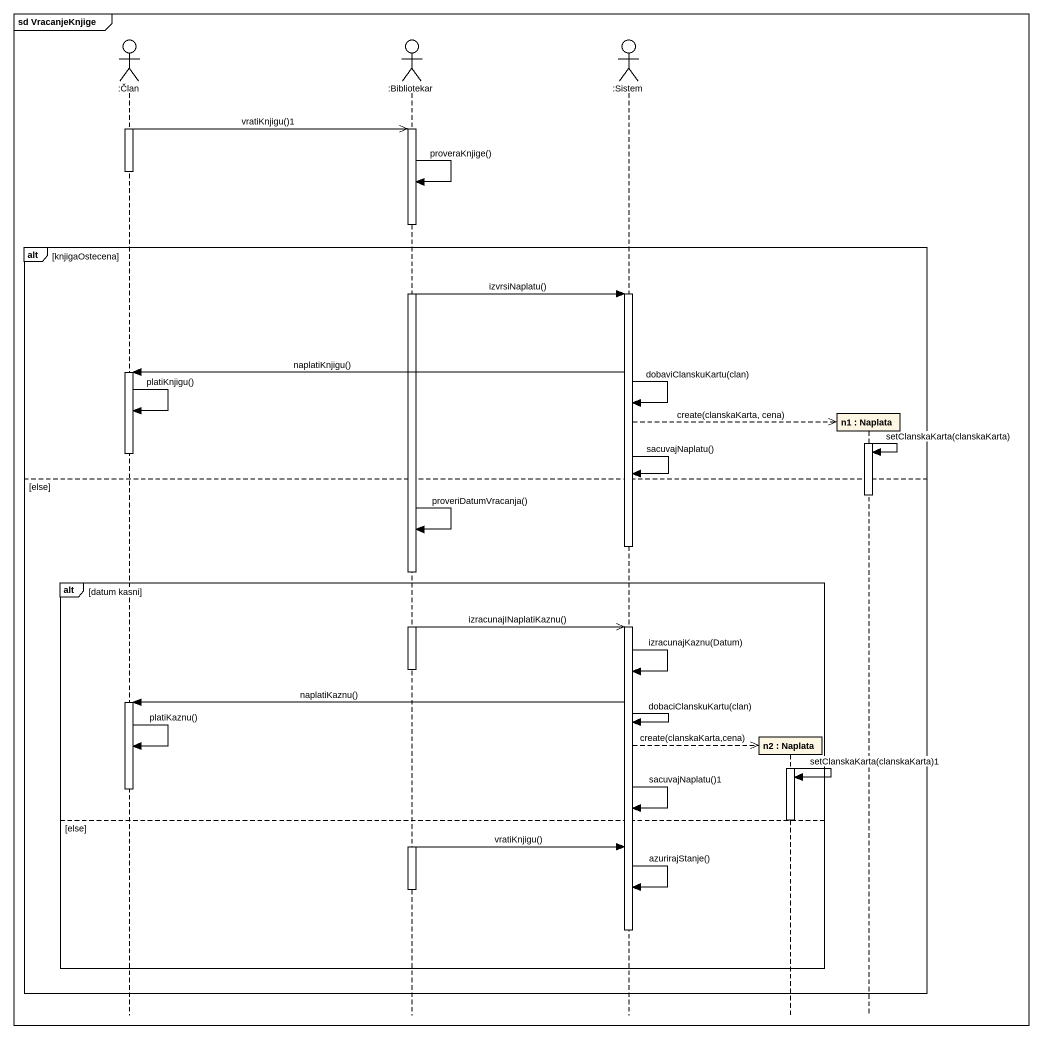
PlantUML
@startuml
mainframe sd VracanjeKnjige
hide footbox
actor ":Član" as Član
actor ":Bibliotekar" as Bibliotekar
actor ":Sistem" as Sistem
participant "n2 : Naplata" as n2
participant "n1 : Naplata" as n1

activate Član
Član ->> Bibliotekar : vratiKnjigu()1
activate Bibliotekar
deactivate Član
Bibliotekar -> Bibliotekar : proveraKnjige()
alt knjigaOstecena
  Bibliotekar -> Sistem : izvrsiNaplatu()
  activate Sistem
  Sistem -> Član : naplatiKnjigu()
  activate Član
  Sistem -> Sistem : dobaviClanskuKartu(clan)
  Član -> Član : platiKnjigu()
  Sistem -->> n1 ** : create(clanskaKarta, cena)
  activate n1
  n1 -> n1 : setClanskaKarta(clanskaKarta)
  deactivate Član
  Sistem -> Sistem : sacuvajNaplatu()
else else
  deactivate n1
  Bibliotekar -> Bibliotekar : proveriDatumVracanja()
  deactivate Sistem
  alt datum kasni
    Bibliotekar ->> Sistem : izracunajINaplatiKaznu()
    activate Sistem
    deactivate Bibliotekar
    Sistem -> Sistem : izracunajKaznu(Datum)
    Sistem -> Član : naplatiKaznu()
    activate Član
    Sistem -> Sistem : dobaciClanskuKartu(clan)
    Sistem -->> n2 ** : create(clanskaKarta,cena)
    Član -> Član : platiKaznu()
    activate n2
    n2 -> n2 : setClanskaKarta(clanskaKarta)1
    deactivate Član
    Sistem -> Sistem : sacuvajNaplatu()1
  else else
    deactivate n2
    activate Bibliotekar
    Bibliotekar -> Sistem : vratiKnjigu()
    Sistem -> Sistem : azurirajStanje()
    deactivate Bibliotekar
    deactivate Sistem
  end
end
@enduml
